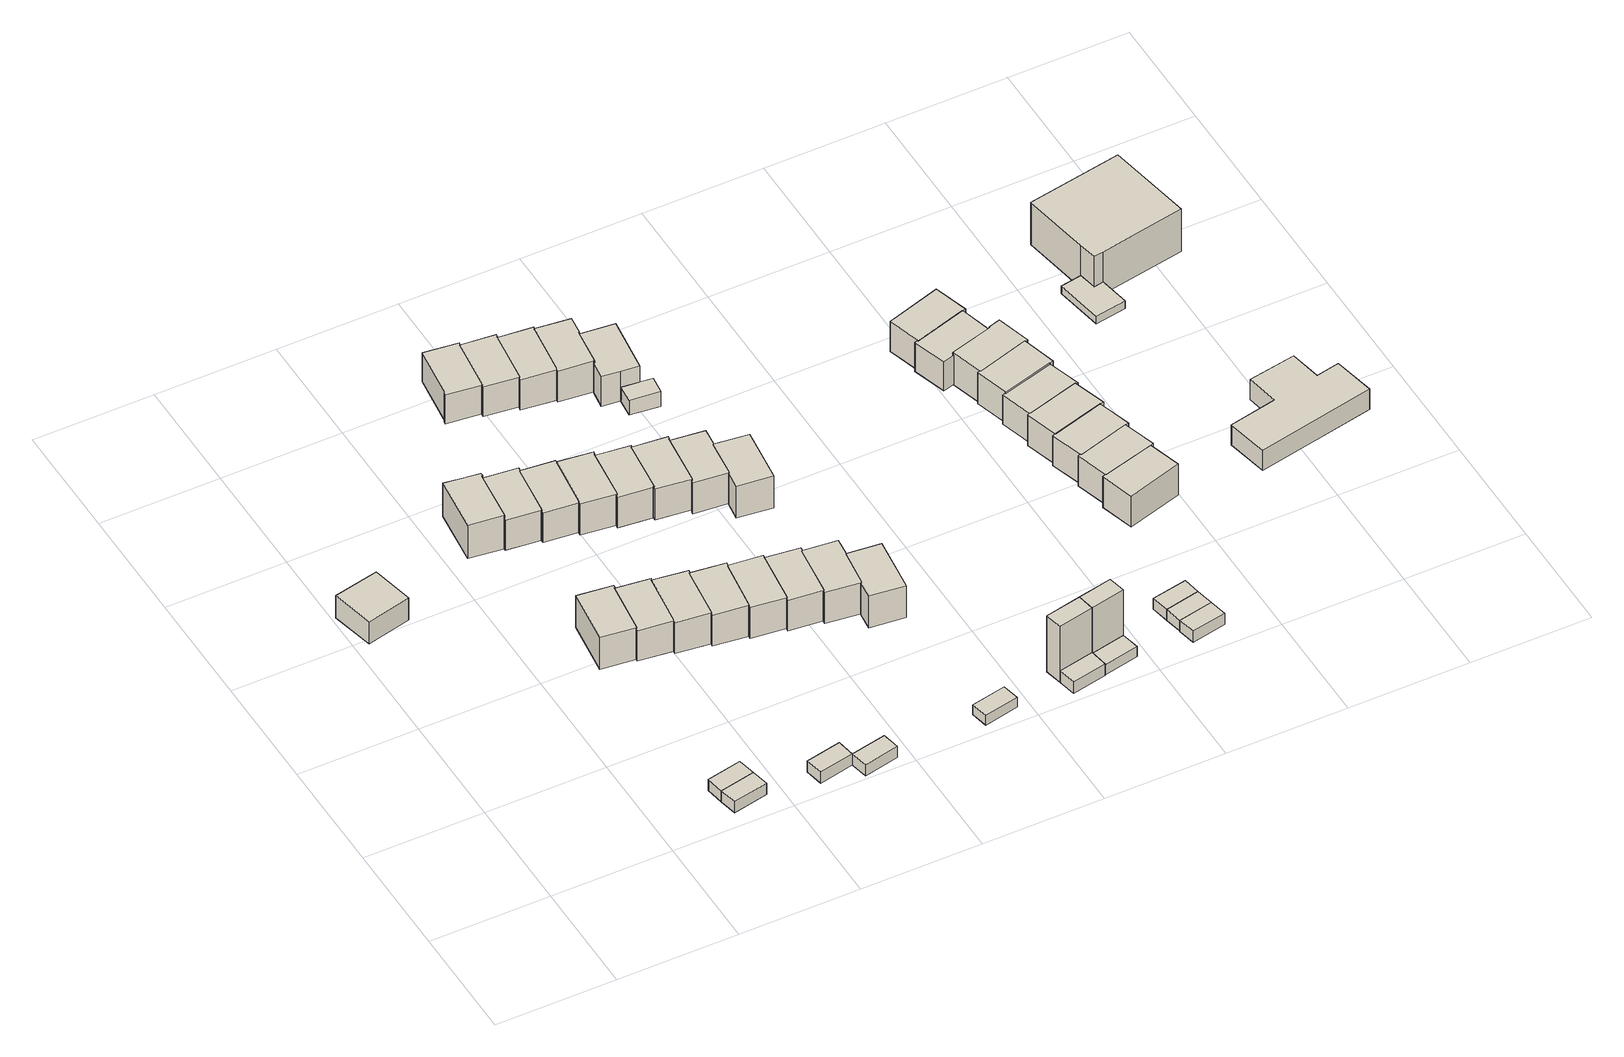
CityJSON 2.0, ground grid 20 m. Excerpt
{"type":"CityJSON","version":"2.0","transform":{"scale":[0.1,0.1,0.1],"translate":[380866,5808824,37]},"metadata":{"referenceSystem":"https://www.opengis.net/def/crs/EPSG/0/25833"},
"CityObjects":{
"building1":{"type":"Building","attributes":{"Gemeindeschluessel":"11000006","BezugspunktDach":"2200","function":"31001_1010","measuredHeight":5.11,"storeysAboveGround":1},"address":[{"country":"Germany","locality":"Berlin","thoroughfareNumber":"107A","thoroughfareName":"Machnower Straße"}],"geometry":[{"type":"Solid","lod":"1","boundaries":[[[[0,1,2,3]],[[4,5,6,7]],[[4,7,3,2]],[[5,4,2,1]],[[6,5,1,0]],[[7,6,0,3]]]]}]},
"building2":{"type":"Building","attributes":{"Gemeindeschluessel":"11000006","BezugspunktDach":"2200","function":"31001_2463","measuredHeight":2.21,"storeysAboveGround":1},"address":[{"country":"Germany","locality":"Berlin","thoroughfareNumber":"7D (1)","thoroughfareName":"Siepesteig"}],"geometry":[{"type":"Solid","lod":"1","boundaries":[[[[8,9,10,11]],[[12,13,14,15]],[[12,15,11,10]],[[13,12,10,9]],[[14,13,9,8]],[[15,14,8,11]]]]}]},
"building3":{"type":"Building","attributes":{"Gemeindeschluessel":"11000006","BezugspunktDach":"2200","function":"31001_2463","measuredHeight":2.24,"storeysAboveGround":1},"address":[{"country":"Germany","locality":"Berlin","thoroughfareNumber":"15 (1)","thoroughfareName":"Siepesteig"}],"geometry":[{"type":"Solid","lod":"1","boundaries":[[[[11,10,16,17]],[[18,12,15,19]],[[18,19,17,16]],[[12,18,16,10]],[[15,12,10,11]],[[19,15,11,17]]]]}]},
"building4":{"type":"Building","attributes":{"Gemeindeschluessel":"11000006","BezugspunktDach":"2200","function":"31001_1010","measuredHeight":6.3,"storeysAboveGround":2},"address":[{"country":"Germany","locality":"Berlin","thoroughfareNumber":"7F","thoroughfareName":"Siepesteig"}],"geometry":[{"type":"Solid","lod":"1","boundaries":[[[[20,21,22,23,24,25,26]],[[27,28,29,30,31,32,33]],[[27,33,26,25]],[[28,27,25,24]],[[29,28,24,23]],[[30,29,23,22]],[[31,30,22,21]],[[32,31,21,20]],[[33,32,20,26]]]]}]},
"building5":{"type":"Building","attributes":{"Gemeindeschluessel":"11000006","BezugspunktDach":"2200","function":"31001_1010","measuredHeight":6.92,"storeysAboveGround":2},"address":[{"country":"Germany","locality":"Berlin","thoroughfareNumber":"11F","thoroughfareName":"Siepesteig"}],"geometry":[{"type":"Solid","lod":"1","boundaries":[[[[34,35,36,37,38,39,40,41]],[[42,43,44,45,46,47,48,49]],[[42,49,41,40]],[[43,42,40,39]],[[44,43,39,38]],[[45,44,38,37]],[[46,45,37,36]],[[47,46,36,35]],[[48,47,35,34]],[[49,48,34,41]]]]}]},
"building6":{"type":"Building","attributes":{"Gemeindeschluessel":"11000006","BezugspunktDach":"2200","function":"31001_2463","measuredHeight":2.19,"storeysAboveGround":1},"address":[{"country":"Germany","locality":"Berlin","thoroughfareNumber":"7E (1)","thoroughfareName":"Siepesteig"}],"geometry":[{"type":"Solid","lod":"1","boundaries":[[[[50,51,52,53]],[[54,55,56,57]],[[54,57,53,52]],[[55,54,52,51]],[[56,55,51,50]],[[57,56,50,53]]]]}]},
"building7":{"type":"Building","attributes":{"Gemeindeschluessel":"11000006","BezugspunktDach":"2200","function":"31001_1010","measuredHeight":5.95,"storeysAboveGround":2},"address":[{"country":"Germany","locality":"Berlin","thoroughfareNumber":"7E","thoroughfareName":"Siepesteig"}],"geometry":[{"type":"Solid","lod":"1","boundaries":[[[[58,59,60,61,62,63,64,65,66,67]],[[68,69,70,71,72,73,74,75,76,77]],[[68,77,67,66]],[[69,68,66,65]],[[70,69,65,64]],[[71,70,64,63]],[[72,71,63,62]],[[73,72,62,61]],[[74,73,61,60]],[[75,74,60,59]],[[76,75,59,58]],[[77,76,58,67]]]]}]},
"building8":{"type":"Building","attributes":{"Gemeindeschluessel":"11000006","BezugspunktDach":"2200","function":"31001_1010","measuredHeight":5.93,"storeysAboveGround":2},"address":[{"country":"Germany","locality":"Berlin","thoroughfareNumber":"11E","thoroughfareName":"Siepesteig"}],"geometry":[{"type":"Solid","lod":"1","boundaries":[[[[78,79,80,81,82,83,84,85,86,87]],[[88,89,90,91,92,93,94,95,96,97]],[[88,97,87,86]],[[89,88,86,85]],[[90,89,85,84]],[[91,90,84,83]],[[92,91,83,82]],[[93,92,82,81]],[[94,93,81,80]],[[95,94,80,79]],[[96,95,79,78]],[[97,96,78,87]]]]}]},
"building9":{"type":"Building","attributes":{"Gemeindeschluessel":"11000006","BezugspunktDach":"2200","function":"31001_1010","measuredHeight":6.11,"storeysAboveGround":2},"address":[{"country":"Germany","locality":"Berlin","thoroughfareNumber":"7D","thoroughfareName":"Siepesteig"}],"geometry":[{"type":"Solid","lod":"1","boundaries":[[[[98,99,100,101,102,103,104,105,106,107]],[[76,75,74,73,108,109,110,111,112,113]],[[76,113,107,106]],[[75,76,106,105]],[[74,75,105,104]],[[73,74,104,103]],[[108,73,103,102]],[[109,108,102,101]],[[110,109,101,100]],[[111,110,100,99]],[[112,111,99,98]],[[113,112,98,107]]]]}]},
"building10":{"type":"Building","attributes":{"Gemeindeschluessel":"11000006","BezugspunktDach":"2200","function":"31001_2463","measuredHeight":2.21,"storeysAboveGround":1},"address":[{"country":"Germany","locality":"Berlin","thoroughfareNumber":"39C (1)","thoroughfareName":"Siepesteig"}],"geometry":[{"type":"Solid","lod":"1","boundaries":[[[[114,115,116,51]],[[117,118,119,55]],[[117,55,51,116]],[[118,117,116,115]],[[119,118,115,114]],[[55,119,114,51]]]]}]},
"building11":{"type":"Building","attributes":{"Gemeindeschluessel":"11000006","BezugspunktDach":"2200","function":"31001_1010","measuredHeight":5.95,"storeysAboveGround":2},"address":[{"country":"Germany","locality":"Berlin","thoroughfareNumber":"11D","thoroughfareName":"Siepesteig"}],"geometry":[{"type":"Solid","lod":"1","boundaries":[[[[120,121,122,123,124,81,80,79,78,125]],[[96,95,94,93,126,127,128,129,130,131]],[[96,131,125,78]],[[95,96,78,79]],[[94,95,79,80]],[[93,94,80,81]],[[126,93,81,124]],[[127,126,124,123]],[[128,127,123,122]],[[129,128,122,121]],[[130,129,121,120]],[[131,130,120,125]]]]}]},
"building12":{"type":"Building","attributes":{"Gemeindeschluessel":"11000006","BezugspunktDach":"2200","function":"31001_1010","measuredHeight":6.13,"storeysAboveGround":2},"address":[{"country":"Germany","locality":"Berlin","thoroughfareNumber":"7C","thoroughfareName":"Siepesteig"}],"geometry":[{"type":"Solid","lod":"1","boundaries":[[[[132,133,134,135,136,101,100,99,98,137]],[[112,111,110,109,138,139,140,141,142,143]],[[112,143,137,98]],[[111,112,98,99]],[[110,111,99,100]],[[109,110,100,101]],[[138,109,101,136]],[[139,138,136,135]],[[140,139,135,134]],[[141,140,134,133]],[[142,141,133,132]],[[143,142,132,137]]]]}]},
"building13":{"type":"Building","attributes":{"Gemeindeschluessel":"11000006","BezugspunktDach":"2200","function":"31001_1010","measuredHeight":6.17,"storeysAboveGround":2},"address":[{"country":"Germany","locality":"Berlin","thoroughfareNumber":"11C","thoroughfareName":"Siepesteig"}],"geometry":[{"type":"Solid","lod":"1","boundaries":[[[[144,145,146,147,148,149,150,151,152,153]],[[154,155,156,157,158,159,160,161,162,163]],[[154,163,153,152]],[[155,154,152,151]],[[156,155,151,150]],[[157,156,150,149]],[[158,157,149,148]],[[159,158,148,147]],[[160,159,147,146]],[[161,160,146,145]],[[162,161,145,144]],[[163,162,144,153]]]]}]},
"building14":{"type":"Building","attributes":{"Gemeindeschluessel":"11000006","BezugspunktDach":"2200","function":"31001_1010","measuredHeight":6.12,"storeysAboveGround":2},"address":[{"country":"Germany","locality":"Berlin","thoroughfareNumber":"7B","thoroughfareName":"Siepesteig"}],"geometry":[{"type":"Solid","lod":"1","boundaries":[[[[164,165,166,167,168,135,134,133,132,169]],[[142,141,140,139,170,171,172,173,174,175]],[[142,175,169,132]],[[141,142,132,133]],[[140,141,133,134]],[[139,140,134,135]],[[170,139,135,168]],[[171,170,168,167]],[[172,171,167,166]],[[173,172,166,165]],[[174,173,165,164]],[[175,174,164,169]]]]}]},
"building15":{"type":"Building","attributes":{"Gemeindeschluessel":"11000006","BezugspunktDach":"2200","function":"31001_1010","measuredHeight":5.75,"storeysAboveGround":2},"address":[{"country":"Germany","locality":"Berlin","thoroughfareNumber":"15C","thoroughfareName":"Siepesteig"}],"geometry":[{"type":"Solid","lod":"1","boundaries":[[[[176,177,178,179,180,181,182,183,184,185]],[[186,187,188,189,190,191,192,193,194,195]],[[186,195,185,184]],[[187,186,184,183]],[[188,187,183,182]],[[189,188,182,181]],[[190,189,181,180]],[[191,190,180,179]],[[192,191,179,178]],[[193,192,178,177]],[[194,193,177,176]],[[195,194,176,185]]]]}]},
"building16":{"type":"Building","attributes":{"Gemeindeschluessel":"11000006","BezugspunktDach":"2200","function":"31001_1010","measuredHeight":5.94,"storeysAboveGround":2},"address":[{"country":"Germany","locality":"Berlin","thoroughfareNumber":"11B","thoroughfareName":"Siepesteig"}],"geometry":[{"type":"Solid","lod":"1","boundaries":[[[[196,197,198,199,200,201,202,203,204,205]],[[162,161,160,159,206,207,208,209,210,211]],[[162,211,205,204]],[[161,162,204,203]],[[160,161,203,202]],[[159,160,202,201]],[[206,159,201,200]],[[207,206,200,199]],[[208,207,199,198]],[[209,208,198,197]],[[210,209,197,196]],[[211,210,196,205]]]]}]},
"building17":{"type":"Building","attributes":{"Gemeindeschluessel":"11000006","BezugspunktDach":"2200","function":"31001_1010","measuredHeight":6.1,"storeysAboveGround":2},"address":[{"country":"Germany","locality":"Berlin","thoroughfareNumber":"7A","thoroughfareName":"Siepesteig"}],"geometry":[{"type":"Solid","lod":"1","boundaries":[[[[212,213,214,215,216,167,166,165,164,217]],[[174,173,172,171,218,219,220,221,222,223]],[[174,223,217,164]],[[173,174,164,165]],[[172,173,165,166]],[[171,172,166,167]],[[218,171,167,216]],[[219,218,216,215]],[[220,219,215,214]],[[221,220,214,213]],[[222,221,213,212]],[[223,222,212,217]]]]}]},
"building18":{"type":"Building","attributes":{"Gemeindeschluessel":"11000006","BezugspunktDach":"2200","function":"31001_1010","measuredHeight":5.96,"storeysAboveGround":2},"address":[{"country":"Germany","locality":"Berlin","thoroughfareNumber":"15B","thoroughfareName":"Siepesteig"}],"geometry":[{"type":"Solid","lod":"1","boundaries":[[[[224,225,226,227,228,229,230,231,232,233]],[[234,235,236,237,238,239,240,241,242,243]],[[234,243,233,232]],[[235,234,232,231]],[[236,235,231,230]],[[237,236,230,229]],[[238,237,229,228]],[[239,238,228,227]],[[240,239,227,226]],[[241,240,226,225]],[[242,241,225,224]],[[243,242,224,233]]]]}]},
"building19":{"type":"Building","attributes":{"Gemeindeschluessel":"11000006","BezugspunktDach":"2200","function":"31001_1010","measuredHeight":6.1,"storeysAboveGround":2},"address":[{"country":"Germany","locality":"Berlin","thoroughfareNumber":"11A","thoroughfareName":"Siepesteig"}],"geometry":[{"type":"Solid","lod":"1","boundaries":[[[[244,245,246,247,248,249,250,251,252,253]],[[254,255,256,257,258,259,260,261,262,263]],[[254,263,253,252]],[[255,254,252,251]],[[256,255,251,250]],[[257,256,250,249]],[[258,257,249,248]],[[259,258,248,247]],[[260,259,247,246]],[[261,260,246,245]],[[262,261,245,244]],[[263,262,244,253]]]]}]},
"building20":{"type":"Building","attributes":{"Gemeindeschluessel":"11000006","BezugspunktDach":"2200","function":"31001_1010","measuredHeight":6.23,"storeysAboveGround":2},"address":[{"country":"Germany","locality":"Berlin","thoroughfareNumber":"7","thoroughfareName":"Siepesteig"}],"geometry":[{"type":"Solid","lod":"1","boundaries":[[[[264,265,266,267,268,215,214,213,212,269]],[[270,271,272,273,274,275,276,277,278,279]],[[270,279,269,212]],[[271,270,212,213]],[[272,271,213,214]],[[273,272,214,215]],[[274,273,215,268]],[[275,274,268,267]],[[276,275,267,266]],[[277,276,266,265]],[[278,277,265,264]],[[279,278,264,269]]]]}]},
"building21":{"type":"Building","attributes":{"Gemeindeschluessel":"11000006","BezugspunktDach":"2200","function":"31001_2463","measuredHeight":1.92,"storeysAboveGround":1},"address":[{"country":"Germany","locality":"Berlin","thoroughfareNumber":"4B (1)","thoroughfareName":"Siepesteig"}],"geometry":[{"type":"Solid","lod":"1","boundaries":[[[[280,281,282,283]],[[284,285,286,287]],[[284,287,283,282]],[[285,284,282,281]],[[286,285,281,280]],[[287,286,280,283]]]]}]},
"building22":{"type":"Building","attributes":{"Gemeindeschluessel":"11000006","BezugspunktDach":"2200","function":"31001_1010","measuredHeight":6,"storeysAboveGround":2},"address":[{"country":"Germany","locality":"Berlin","thoroughfareNumber":"15A","thoroughfareName":"Siepesteig"}],"geometry":[{"type":"Solid","lod":"1","boundaries":[[[[288,289,290,291,292,227,226,225,224,293]],[[294,295,296,297,298,299,300,301,302,303]],[[294,303,293,224]],[[295,294,224,225]],[[296,295,225,226]],[[297,296,226,227]],[[298,297,227,292]],[[299,298,292,291]],[[300,299,291,290]],[[301,300,290,289]],[[302,301,289,288]],[[303,302,288,293]]]]}]},
"building23":{"type":"Building","attributes":{"Gemeindeschluessel":"11000006","BezugspunktDach":"2200","function":"31001_1010","measuredHeight":6.02,"storeysAboveGround":2},"address":[{"country":"Germany","locality":"Berlin","thoroughfareNumber":"11","thoroughfareName":"Siepesteig"}],"geometry":[{"type":"Solid","lod":"1","boundaries":[[[[304,305,306,307,308,309,310,311,312,313]],[[314,315,316,317,318,319,320,321,322,323]],[[314,323,313,312]],[[315,314,312,311]],[[316,315,311,310]],[[317,316,310,309]],[[318,317,309,308]],[[319,318,308,307]],[[320,319,307,306]],[[321,320,306,305]],[[322,321,305,304]],[[323,322,304,313]]]]}]},
"building24":{"type":"Building","attributes":{"Gemeindeschluessel":"11000006","BezugspunktDach":"2200","function":"31001_1010","measuredHeight":6.35,"storeysAboveGround":2},"address":[{"country":"Germany","locality":"Berlin","thoroughfareNumber":"5","thoroughfareName":"Siepesteig"}],"geometry":[{"type":"Solid","lod":"1","boundaries":[[[[324,325,267,266,265,264,326]],[[327,328,329,330,331,332,333]],[[327,333,326,264]],[[328,327,264,265]],[[329,328,265,266]],[[330,329,266,267]],[[331,330,267,325]],[[332,331,325,324]],[[333,332,324,326]]]]}]},
"building25":{"type":"Building","attributes":{"Gemeindeschluessel":"11000006","BezugspunktDach":"2200","function":"31001_1010","measuredHeight":6.14,"storeysAboveGround":2},"address":[{"country":"Germany","locality":"Berlin","thoroughfareNumber":"15","thoroughfareName":"Siepesteig"}],"geometry":[{"type":"Solid","lod":"1","boundaries":[[[[334,335,336,337,338,339,340,341,342,343]],[[344,345,346,347,348,349,350,351,352,353]],[[344,353,343,342]],[[345,344,342,341]],[[346,345,341,340]],[[347,346,340,339]],[[348,347,339,338]],[[349,348,338,337]],[[350,349,337,336]],[[351,350,336,335]],[[352,351,335,334]],[[353,352,334,343]]]]}]},
"building26":{"type":"Building","attributes":{"Gemeindeschluessel":"11000006","BezugspunktDach":"2200","function":"31001_1010","measuredHeight":6.23,"storeysAboveGround":2},"address":[{"country":"Germany","locality":"Berlin","thoroughfareNumber":"9","thoroughfareName":"Siepesteig"}],"geometry":[{"type":"Solid","lod":"1","boundaries":[[[[354,355,307,306,305,304,356]],[[357,358,359,360,361,362,363]],[[357,363,356,304]],[[358,357,304,305]],[[359,358,305,306]],[[360,359,306,307]],[[361,360,307,355]],[[362,361,355,354]],[[363,362,354,356]]]]}]},
"building27":{"type":"Building","attributes":{"Gemeindeschluessel":"11000006","function":"31001_1010"},"address":[{"country":"Germany","locality":"Berlin","thoroughfareNumber":"13","thoroughfareName":"Siepesteig"}],"children":["building27-1","building27-2"]},
"building27-1":{"type":"BuildingPart","attributes":{"BezugspunktDach":"2200","measuredHeight":5.97,"storeysAboveGround":2},"parents":["building27"],"geometry":[{"type":"MultiSurface","lod":"1","boundaries":[[[364,365,366,367,368,369,370,371]],[[372,373,374,375,376,377,378,379]],[[372,379,371,370]],[[373,372,370,369]],[[374,373,369,368]],[[375,374,368,367]],[[376,375,367,366]],[[377,376,366,365]],[[378,380,381,365,364]],[[379,378,364,371]],[[377,381,380,378]]]}]},
"building27-2":{"type":"BuildingPart","attributes":{"BezugspunktDach":"2200","measuredHeight":2.88,"storeysAboveGround":2},"parents":["building27"],"geometry":[{"type":"MultiSurface","lod":"1","boundaries":[[[382,383,381,380,384]],[[385,386,387,388,389]],[[385,389,384,380]],[[386,385,378,377]],[[387,386,381,383]],[[388,387,383,382]],[[389,388,382,384]],[[377,378,380,381]]]}]},
"building28":{"type":"Building","attributes":{"Gemeindeschluessel":"11000006","BezugspunktDach":"2200","function":"31001_2463","measuredHeight":2.28,"storeysAboveGround":1},"address":[{"country":"Germany","locality":"Berlin","thoroughfareNumber":"39E (1)","thoroughfareName":"Siepesteig"}],"geometry":[{"type":"Solid","lod":"1","boundaries":[[[[390,391,392,393]],[[394,395,396,397]],[[394,397,393,392]],[[395,394,392,391]],[[396,395,391,390]],[[397,396,390,393]]]]}]},
"building29":{"type":"Building","attributes":{"Gemeindeschluessel":"11000006","BezugspunktDach":"2200","function":"31001_2463","measuredHeight":11.04,"storeysAboveGround":1},"address":[{"country":"Germany","locality":"Berlin","thoroughfareNumber":"34 (1)","thoroughfareName":"Siepesteig"}],"geometry":[{"type":"Solid","lod":"1","boundaries":[[[[398,399,400,401]],[[402,394,397,403]],[[402,403,401,400]],[[394,402,400,399]],[[397,394,399,398]],[[403,397,398,401]]]]}]},
"building30":{"type":"Building","attributes":{"Gemeindeschluessel":"11000006","BezugspunktDach":"2200","function":"31001_2463","measuredHeight":2,"storeysAboveGround":1},"address":[{"country":"Germany","locality":"Berlin","thoroughfareNumber":"29 (1)","thoroughfareName":"Siepesteig"}],"geometry":[{"type":"Solid","lod":"1","boundaries":[[[[404,405,406,407]],[[408,409,410,411]],[[408,411,407,406]],[[409,408,406,405]],[[410,409,405,404]],[[411,410,404,407]]]]}]},
"building31":{"type":"Building","attributes":{"Gemeindeschluessel":"11000006","BezugspunktDach":"2200","function":"31001_2463","measuredHeight":10.89,"storeysAboveGround":1},"address":[{"country":"Germany","locality":"Berlin","thoroughfareNumber":"33 (1)","thoroughfareName":"Siepesteig"}],"geometry":[{"type":"Solid","lod":"1","boundaries":[[[[399,412,413,400]],[[414,415,416,417]],[[414,417,400,413]],[[415,414,413,412]],[[416,415,412,399]],[[417,416,399,400]]]]}]},
"building32":{"type":"Building","attributes":{"Gemeindeschluessel":"11000006","BezugspunktDach":"2200","function":"31001_2463","measuredHeight":2.14,"storeysAboveGround":1},"address":[{"country":"Germany","locality":"Berlin","thoroughfareNumber":"31 (1)","thoroughfareName":"Siepesteig"}],"geometry":[{"type":"Solid","lod":"1","boundaries":[[[[418,419,420,421]],[[422,423,424,425]],[[422,425,421,420]],[[423,422,420,419]],[[424,423,419,418]],[[425,424,418,421]]]]}]},
"building33":{"type":"Building","attributes":{"Gemeindeschluessel":"11000006","BezugspunktDach":"2200","function":"31001_2463","measuredHeight":2.09,"storeysAboveGround":1},"address":[{"country":"Germany","locality":"Berlin","thoroughfareNumber":"18B (1)","thoroughfareName":"Siepesteig"}],"geometry":[{"type":"Solid","lod":"1","boundaries":[[[[421,420,426,427]],[[428,429,430,431]],[[428,431,427,426]],[[429,428,426,420]],[[430,429,420,421]],[[431,430,421,427]]]]}]},
"building34":{"type":"Building","attributes":{"Gemeindeschluessel":"11000006","BezugspunktDach":"2200","function":"31001_2463","measuredHeight":2.06,"storeysAboveGround":1},"address":[{"country":"Germany","locality":"Berlin","thoroughfareNumber":"7 (1)","thoroughfareName":"Siepesteig"}],"geometry":[{"type":"Solid","lod":"1","boundaries":[[[[427,426,432,433]],[[434,428,431,435]],[[434,435,433,432]],[[428,434,432,426]],[[431,428,426,427]],[[435,431,427,433]]]]}]},
"building35":{"type":"Building","attributes":{"Gemeindeschluessel":"11000006","BezugspunktDach":"2200","function":"31001_1010","measuredHeight":6.08,"storeysAboveGround":2},"address":[{"country":"Germany","locality":"Berlin","thoroughfareNumber":"4","thoroughfareName":"Siepesteig"}],"geometry":[{"type":"Solid","lod":"1","boundaries":[[[[436,437,438,439,440,441,442]],[[443,444,445,446,447,448,449]],[[443,449,442,441]],[[444,443,441,440]],[[445,444,440,439]],[[446,445,439,438]],[[447,446,438,437]],[[448,447,437,436]],[[449,448,436,442]]]]}]},
"building36":{"type":"Building","attributes":{"Gemeindeschluessel":"11000006","BezugspunktDach":"2200","function":"31001_1010","measuredHeight":5.86,"storeysAboveGround":2},"address":[{"country":"Germany","locality":"Berlin","thoroughfareNumber":"4A","thoroughfareName":"Siepesteig"}],"geometry":[{"type":"Solid","lod":"1","boundaries":[[[[441,440,439,438,450,451,452,453,454,455]],[[456,457,458,459,460,461,462,463,464,465]],[[456,465,455,454]],[[457,456,454,453]],[[458,457,453,452]],[[459,458,452,451]],[[460,459,451,450]],[[461,460,450,438]],[[462,461,438,439]],[[463,462,439,440]],[[464,463,440,441]],[[465,464,441,455]]]]}]},
"building37":{"type":"Building","attributes":{"Gemeindeschluessel":"11000006","BezugspunktDach":"2200","function":"31001_1010","measuredHeight":5.75,"storeysAboveGround":2},"address":[{"country":"Germany","locality":"Berlin","thoroughfareNumber":"4G","thoroughfareName":"Siepesteig"}],"geometry":[{"type":"Solid","lod":"1","boundaries":[[[[466,467,468,469,470,471,472,473,474,475]],[[476,477,478,479,480,481,482,483,484,485]],[[476,485,475,474]],[[477,476,474,473]],[[478,477,473,472]],[[479,478,472,471]],[[480,479,471,470]],[[481,480,470,469]],[[482,481,469,468]],[[483,482,468,467]],[[484,483,467,466]],[[485,484,466,475]]]]}]},
"building38":{"type":"Building","attributes":{"Gemeindeschluessel":"11000006","BezugspunktDach":"2200","function":"31001_1010","measuredHeight":5.93,"storeysAboveGround":2},"address":[{"country":"Germany","locality":"Berlin","thoroughfareNumber":"4B","thoroughfareName":"Siepesteig"}],"geometry":[{"type":"Solid","lod":"1","boundaries":[[[[454,453,452,451,486,487,488,489,490,491]],[[492,493,494,495,496,459,458,457,456,497]],[[492,497,491,490]],[[493,492,490,489]],[[494,493,489,488]],[[495,494,488,487]],[[496,495,487,486]],[[459,496,486,451]],[[458,459,451,452]],[[457,458,452,453]],[[456,457,453,454]],[[497,456,454,491]]]]}]},
"building39":{"type":"Building","attributes":{"Gemeindeschluessel":"11000006","BezugspunktDach":"2200","function":"31001_1010","measuredHeight":6.03,"storeysAboveGround":2},"address":[{"country":"Germany","locality":"Berlin","thoroughfareNumber":"4C","thoroughfareName":"Siepesteig"}],"geometry":[{"type":"Solid","lod":"1","boundaries":[[[[498,499,500,501,502,503,504,505,506,507]],[[508,509,510,511,512,513,514,515,516,517]],[[508,517,507,506]],[[509,508,506,505]],[[510,509,505,504]],[[511,510,504,503]],[[512,511,503,502]],[[513,512,502,501]],[[514,513,501,500]],[[515,514,500,499]],[[516,515,499,498]],[[517,516,498,507]]]]}]},
"building40":{"type":"Building","attributes":{"Gemeindeschluessel":"11000006","BezugspunktDach":"2200","function":"31001_1010","measuredHeight":5.84,"storeysAboveGround":2},"address":[{"country":"Germany","locality":"Berlin","thoroughfareNumber":"4H","thoroughfareName":"Siepesteig"}],"geometry":[{"type":"Solid","lod":"1","boundaries":[[[[518,519,520,521,522,523,524]],[[525,526,527,528,529,530,531]],[[525,531,524,523]],[[526,525,523,522]],[[527,526,522,521]],[[528,527,521,520]],[[529,528,520,519]],[[530,529,519,518]],[[531,530,518,524]]]]}]},
"building41":{"type":"Building","attributes":{"Gemeindeschluessel":"11000006","BezugspunktDach":"2200","function":"31001_1010","measuredHeight":5.76,"storeysAboveGround":2},"address":[{"country":"Germany","locality":"Berlin","thoroughfareNumber":"4D","thoroughfareName":"Siepesteig"}],"geometry":[{"type":"Solid","lod":"1","boundaries":[[[[532,533,534,535,536,537,538,539,540,541]],[[542,543,544,545,546,547,548,549,550,551]],[[542,551,541,540]],[[543,542,540,539]],[[544,543,539,538]],[[545,544,538,537]],[[546,545,537,536]],[[547,546,536,535]],[[548,547,535,534]],[[549,548,534,533]],[[550,549,533,532]],[[551,550,532,541]]]]}]},
"building42":{"type":"Building","attributes":{"Gemeindeschluessel":"11000006","BezugspunktDach":"2200","function":"31001_1010","measuredHeight":6.26,"storeysAboveGround":2},"address":[{"country":"Germany","locality":"Berlin","thoroughfareNumber":"4E","thoroughfareName":"Siepesteig"}],"geometry":[{"type":"Solid","lod":"1","boundaries":[[[[552,553,554,555,556,557,558,559,560,561]],[[562,563,564,565,566,545,544,543,542,567]],[[562,567,561,560]],[[563,562,560,559]],[[564,563,559,558]],[[565,564,558,557]],[[566,565,557,556]],[[545,566,556,555]],[[544,545,555,554]],[[543,544,554,553]],[[542,543,553,552]],[[567,542,552,561]]]]}]},
"building43":{"type":"Building","attributes":{"Gemeindeschluessel":"11000006","BezugspunktDach":"2200","function":"31001_1010","measuredHeight":6.33,"storeysAboveGround":2},"address":[{"country":"Germany","locality":"Berlin","thoroughfareNumber":"4F","thoroughfareName":"Siepesteig"}],"geometry":[{"type":"Solid","lod":"1","boundaries":[[[[568,560,559,558,557,569,570,571,572,573]],[[574,575,576,577,578,579,580,581,582,583]],[[574,583,573,572]],[[575,574,572,571]],[[576,575,571,570]],[[577,576,570,569]],[[578,577,569,557]],[[579,578,557,558]],[[580,579,558,559]],[[581,580,559,560]],[[582,581,560,568]],[[583,582,568,573]]]]}]},
"building44":{"type":"Building","attributes":{"Gemeindeschluessel":"11000006","BezugspunktDach":"2200","function":"31001_2463","measuredHeight":1.45,"storeysAboveGround":1},"address":[{"country":"Germany","locality":"Berlin","thoroughfareNumber":"14 (1)","thoroughfareName":"Sachtlebenstraße"}],"geometry":[{"type":"Solid","lod":"1","boundaries":[[[[584,585,586,587,588,589]],[[590,591,592,593,594,595]],[[590,595,589,588]],[[591,590,588,587]],[[592,591,587,586]],[[593,592,586,585]],[[594,593,585,584]],[[595,594,584,589]]]]}]},
"building45":{"type":"Building","attributes":{"Gemeindeschluessel":"11000006","BezugspunktDach":"2200","function":"31001_2054","measuredHeight":4.01,"storeysAboveGround":1},"address":[{"country":"Germany","locality":"Berlin","thoroughfareNumber":"18","thoroughfareName":"Sachtlebenstraße"}],"geometry":[{"type":"Solid","lod":"1","boundaries":[[[[596,597,598,599,600,601,602,603]],[[604,605,606,607,608,609,610,611]],[[604,611,603,602]],[[605,604,602,601]],[[606,605,601,600]],[[607,606,600,599]],[[608,607,599,598]],[[609,608,598,597]],[[610,609,597,596]],[[611,610,596,603]]]]}]},
"building46":{"type":"Building","attributes":{"Gemeindeschluessel":"11000006","BezugspunktDach":"2200","function":"31001_1010","measuredHeight":8.42,"storeysAboveGround":2},"address":[{"country":"Germany","locality":"Berlin","thoroughfareNumber":"14","thoroughfareName":"Sachtlebenstraße"}],"geometry":[{"type":"Solid","lod":"1","boundaries":[[[[612,613,614,615,616,617]],[[618,619,620,621,622,623]],[[618,623,617,616]],[[619,618,616,615]],[[620,619,615,614]],[[621,620,614,613]],[[622,621,613,612]],[[623,622,612,617]]]]}]}
},
"vertices":[
[19,585,60],[93,602,60],[78,672,60],[3,656,60],[78,672,16],[93,602,16],[19,585,16],[3,656,16],
[316,26,33],[375,38,33],[369,67,33],[310,55,33],[369,67,11],[375,38,11],[316,26,11],[310,55,11],
[363,97,33],[305,85,33],[363,97,11],[305,85,11],
[343,374,77],[344,374,77],[355,463,77],[357,463,77],[357,468,77],[299,475,77],[287,381,77],[299,475,14],[357,468,14],[357,463,14],[355,463,14],[344,374,14],[343,374,14],[287,381,14],
[285,667,83],[286,667,83],[296,756,83],[298,756,83],[298,761,83],[269,765,83],[240,769,83],[229,674,83],[240,769,17],[269,765,17],[298,761,17],[298,756,17],[296,756,17],[286,667,17],[285,667,17],[229,674,17],
[456,23,31],[514,35,31],[509,65,31],[450,53,31],[509,65,9],[514,35,9],[456,23,9],[450,53,9],
[398,362,76],[399,362,76],[410,452,76],[411,452,76],[412,456,76],[357,463,76],[355,463,76],[344,374,76],[343,374,76],[342,369,76],[343,374,16],[344,374,16],[355,463,16],[357,463,16],[412,456,16],[411,452,16],[410,452,16],[399,362,16],[398,362,16],[342,369,16],
[340,655,78],[341,655,78],[352,744,78],[353,744,78],[354,750,78],[298,756,78],[296,756,78],[286,667,78],[285,667,78],[284,662,78],[285,667,19],[286,667,19],[296,756,19],[298,756,19],[354,750,19],[353,744,19],[352,744,19],[341,655,19],[340,655,19],[284,662,19],
[453,350,77],[454,350,77],[465,440,77],[467,439,77],[467,444,77],[411,452,77],[410,452,77],[399,362,77],[398,362,77],[397,357,77],[467,444,16],[467,439,16],[465,440,16],[454,350,16],[453,350,16],[397,357,16],
[520,6,31],[579,18,31],[573,47,31],[573,47,9],[579,18,9],[520,6,9],
[395,644,78],[396,644,78],[407,733,78],[408,733,78],[408,738,78],[340,650,78],[408,738,19],[408,733,19],[407,733,19],[396,644,19],[395,644,19],[340,650,19],
[508,338,77],[509,338,77],[521,427,77],[522,427,77],[523,432,77],[452,345,77],[523,432,16],[522,427,16],[521,427,16],[509,338,16],[508,338,16],[452,345,16],
[450,632,80],[452,632,80],[462,721,80],[463,721,80],[464,726,80],[408,733,80],[407,733,80],[396,644,80],[395,644,80],[395,639,80],[395,644,18],[396,644,18],[407,733,18],[408,733,18],[464,726,18],[463,721,18],[462,721,18],[452,632,18],[450,632,18],[395,639,18],
[564,326,77],[565,326,77],[576,416,77],[577,416,77],[577,421,77],[508,333,77],[577,421,16],[577,416,16],[576,416,16],[565,326,16],[564,326,16],[508,333,16],
[389,926,80],[390,925,80],[401,1015,80],[402,1015,80],[403,1020,80],[347,1027,80],[346,1027,80],[335,937,80],[334,938,80],[333,933,80],[334,938,23],[335,937,23],[346,1027,23],[347,1027,23],[403,1020,23],[402,1015,23],[401,1015,23],[390,925,23],[389,926,23],[333,933,23],
[505,621,78],[507,620,78],[517,709,78],[518,709,78],[519,714,78],[463,721,78],[462,721,78],[452,632,78],[450,632,78],[450,627,78],[519,714,18],[518,709,18],[517,709,18],[507,620,18],[505,621,18],[450,627,18],
[618,315,77],[619,314,77],[630,403,77],[632,403,77],[632,409,77],[563,321,77],[632,409,16],[632,403,16],[630,403,16],[619,314,16],[618,315,16],[563,321,16],
[444,914,81],[445,914,81],[456,1004,81],[457,1003,81],[458,1009,81],[402,1015,81],[401,1015,81],[390,925,81],[389,926,81],[389,921,81],[389,926,22],[390,925,22],[401,1015,22],[402,1015,22],[458,1009,22],[457,1003,22],[456,1004,22],[445,914,22],[444,914,22],[389,921,22],
[561,608,80],[562,608,80],[572,698,80],[573,698,80],[574,703,80],[518,709,80],[517,709,80],[507,620,80],[505,621,80],[505,615,80],[505,621,19],[507,620,19],[517,709,19],[518,709,19],[574,703,19],[573,698,19],[572,698,19],[562,608,19],[561,608,19],[505,615,19],
[673,303,77],[675,303,77],[683,367,77],[684,367,77],[687,397,77],[618,310,77],[618,315,15],[619,314,15],[630,403,15],[632,403,15],[687,397,15],[684,367,15],[683,367,15],[675,303,15],[673,303,15],[618,310,15],
[723,16,29],[781,28,29],[775,57,29],[717,45,29],[775,57,10],[781,28,10],[723,16,10],[717,45,10],
[499,902,81],[500,902,81],[511,992,81],[512,992,81],[513,997,81],[443,909,81],[444,914,21],[445,914,21],[456,1004,21],[457,1003,21],[513,997,21],[512,992,21],[511,992,21],[500,902,21],[499,902,21],[443,909,21],
[616,597,77],[617,597,77],[624,661,77],[626,661,77],[629,691,77],[573,698,77],[572,698,77],[562,608,77],[561,608,77],[560,603,77],[561,608,16],[562,608,16],[572,698,16],[573,698,16],[629,691,16],[626,661,16],[624,661,16],[617,597,16],[616,597,16],[560,603,16],
[728,266,77],[739,361,77],[670,273,77],[673,303,14],[675,303,14],[683,367,14],[684,367,14],[739,361,14],[728,266,14],[670,273,14],
[554,891,83],[555,891,83],[563,955,83],[565,955,83],[568,985,83],[512,992,83],[511,992,83],[500,902,83],[499,902,83],[498,897,83],[499,902,22],[500,902,22],[511,992,22],[512,992,22],[568,985,22],[565,955,22],[563,955,22],[555,891,22],[554,891,22],[498,897,22],
[670,560,77],[681,654,77],[612,567,77],[616,597,14],[617,597,14],[624,661,14],[626,661,14],[681,654,14],[670,560,14],[612,567,14],
[580,857,79],[609,854,79],[621,949,79],[565,955,79],[563,955,79],[555,891,79],[554,891,79],[550,861,79],[554,891,20],[555,891,20],[563,955,20],[565,955,20],[621,949,20],[609,854,20],[580,857,20],[550,861,20],[580,857,48],[609,854,48],
[626,821,48],[630,851,48],[577,827,48],[580,857,19],[609,854,19],[630,851,19],[626,821,19],[577,827,19],
[866,14,33],[924,26,33],[919,56,33],[860,44,33],[919,56,10],[924,26,10],[866,14,10],[860,44,10],
[860,44,121],[919,56,121],[914,85,121],[854,73,121],[914,85,10],[854,73,10],
[924,26,31],[983,38,31],[977,68,31],[919,56,31],[977,68,11],[983,38,11],[924,26,11],[919,56,11],
[977,68,121],[971,97,121],[971,97,12],[977,68,12],[919,56,12],[914,85,12],
[1068,25,34],[1126,36,34],[1120,66,34],[1062,54,34],[1120,66,12],[1126,36,12],[1068,25,12],[1062,54,12],
[1114,95,34],[1056,83,34],[1114,95,13],[1120,66,13],[1062,54,13],[1056,83,13],
[1109,124,34],[1050,113,34],[1109,124,13],[1050,113,13],
[1103,277,77],[1195,304,77],[1179,357,77],[1179,358,77],[1092,334,77],[1092,335,77],[1087,333,77],[1092,335,16],[1092,334,16],[1179,358,16],[1179,357,16],[1195,304,16],[1103,277,16],[1087,333,16],
[1184,359,77],[1168,413,77],[1168,414,77],[1081,388,77],[1081,390,77],[1076,388,77],[1081,390,18],[1081,388,18],[1168,414,18],[1168,413,18],[1184,359,18],[1179,357,18],[1179,358,18],[1092,334,18],[1092,335,18],[1076,388,18],
[1001,656,75],[1020,661,75],[1019,663,75],[1092,684,75],[1091,685,75],[1077,737,75],[1076,738,75],[989,712,75],[989,714,75],[984,712,75],[989,714,18],[989,712,18],[1076,738,18],[1077,737,18],[1091,685,18],[1092,684,18],[1019,663,18],[1020,661,18],[1001,656,18],[984,712,18],
[1173,414,77],[1157,468,77],[1156,469,77],[1070,444,77],[1069,445,77],[1064,443,77],[1069,445,18],[1070,444,18],[1156,469,18],[1157,468,18],[1173,414,18],[1064,443,18],
[1069,445,78],[1070,444,78],[1156,469,78],[1157,468,78],[1162,469,78],[1145,523,78],[1145,524,78],[1058,499,78],[1058,500,78],[1053,498,78],[1058,500,17],[1058,499,17],[1145,524,17],[1145,523,17],[1162,469,17],[1157,468,17],[1156,469,17],[1070,444,17],[1069,445,17],[1053,498,17],
[989,714,76],[989,712,76],[1076,738,76],[1077,737,76],[1081,738,76],[1064,795,76],[973,767,76],[1064,795,17],[1081,738,17],[1077,737,17],[1076,738,17],[989,712,17],[989,714,17],[973,767,17],
[1058,500,76],[1058,499,76],[1145,524,76],[1145,523,76],[1150,524,76],[1134,577,76],[1133,578,76],[1047,554,76],[1047,555,76],[1042,554,76],[1047,555,18],[1047,554,18],[1133,578,18],[1134,577,18],[1150,524,18],[1145,523,18],[1145,524,18],[1058,499,18],[1058,500,18],[1042,554,18],
[1047,555,80],[1047,554,80],[1133,578,80],[1134,577,80],[1138,578,80],[1123,633,80],[1122,635,80],[1036,609,80],[1035,610,80],[1031,609,80],[1035,610,18],[1036,609,18],[1122,635,18],[1123,633,18],[1138,578,18],[1031,609,18],
[1020,661,80],[1127,635,80],[1111,691,80],[1091,685,80],[1092,684,80],[1019,663,80],[1092,684,17],[1091,685,17],[1111,691,17],[1127,635,17],[1123,633,17],[1122,635,17],[1036,609,17],[1035,610,17],[1020,661,17],[1019,663,17],
[1260,672,36],[1312,681,36],[1303,731,36],[1287,728,36],[1281,758,36],[1246,752,36],[1281,758,21],[1287,728,21],[1303,731,21],[1312,681,21],[1260,672,21],[1246,752,21],
[1326,290,57],[1523,330,57],[1509,399,57],[1470,391,57],[1460,444,57],[1381,430,57],[1391,375,57],[1312,359,57],[1391,375,17],[1381,430,17],[1460,444,17],[1470,391,17],[1509,399,17],[1523,330,17],[1326,290,17],[1312,359,17],
[1281,758,96],[1287,728,96],[1303,731,96],[1445,756,96],[1419,900,96],[1261,872,96],[1419,900,12],[1445,756,12],[1303,731,12],[1287,728,12],[1281,758,12],[1261,872,12]
]}
